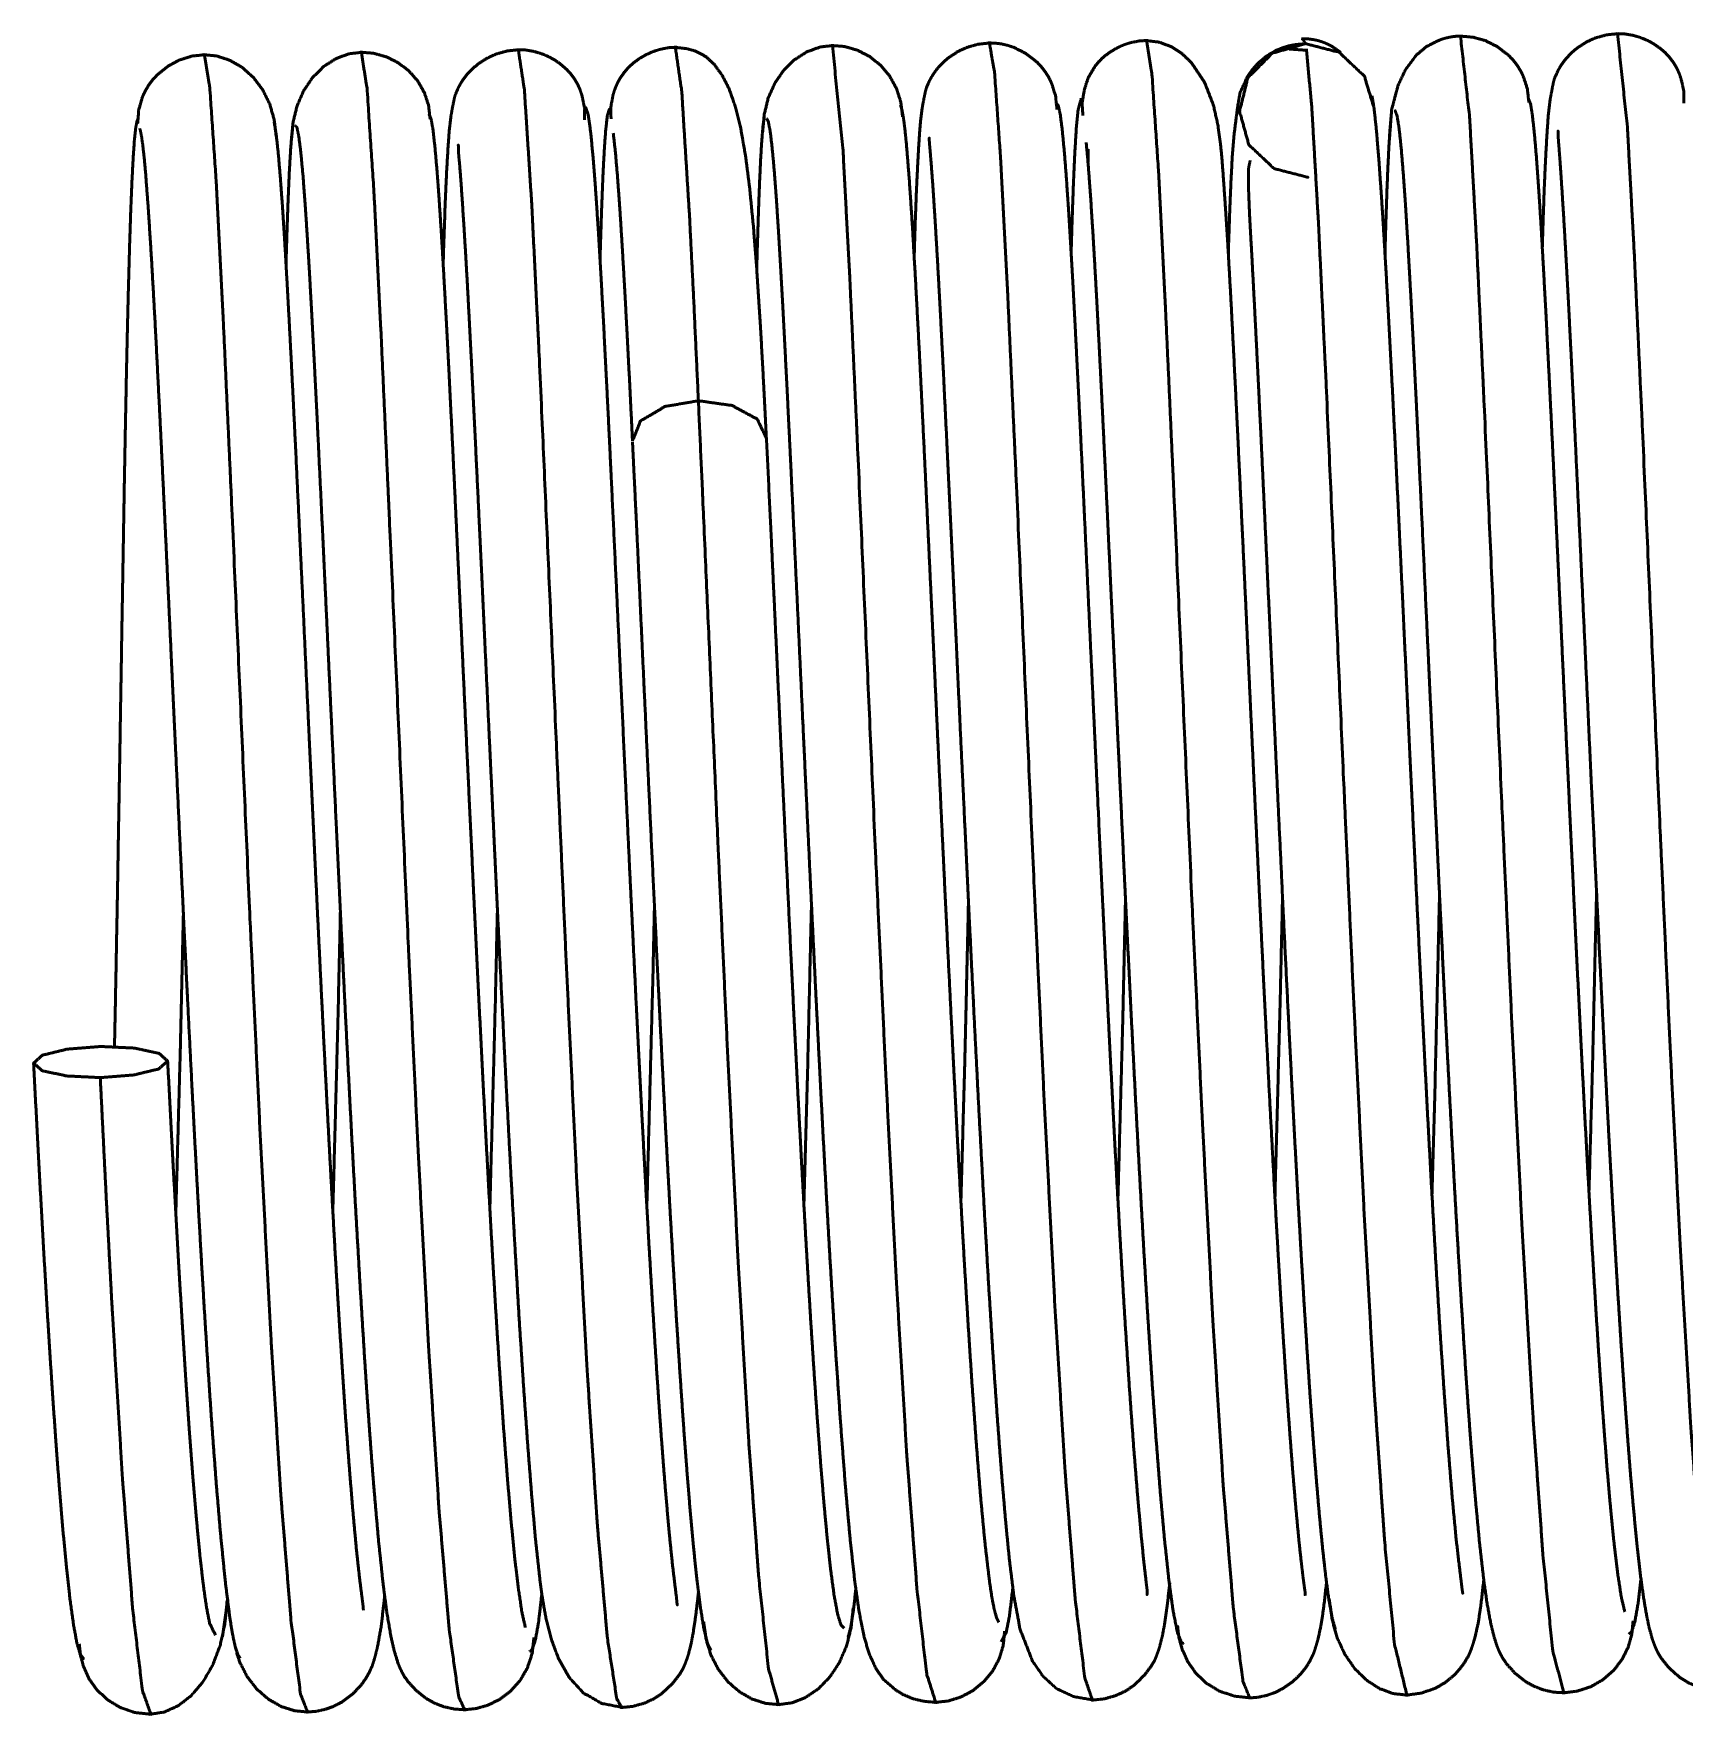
# Paper-space layout 'Layout1' of a CAD drawing. Header units: millimetres. Extents: x 69 to 348, y 30 to 269.
# Drawn here: x 165.57 to 172.93, y 47.97 to 55.46 of the extents above; entities that cross this region are included whole.
import ezdxf

# ---------------------------------------------------------------- set-up
doc = ezdxf.new("R2010")
doc.units = ezdxf.units.MM
doc.layers.add('170', color=7, linetype='Continuous', true_color=0xffffff)

psp = doc.layouts.get("Layout1")

# ---------------------------------------------------------------- linework, layer by layer
at = {"layer": '170', "color": 155, "linetype": 'Continuous', "lineweight": 50}
for p, q in [((171.2292, 55.4361), (171.2422, 55.4144)), ((171.5377, 55.1722), (171.5344, 55.1762)), ((170.2734, 54.9448), (170.2729, 54.8862)), ((166.415, 48.3137), (166.4378, 48.481))]:
    psp.add_line(p, q, dxfattribs=at)
for points, knots in [([(171.9386, 55.4484), (171.9263, 55.4482), (171.9148, 55.4475), (171.902, 55.4462), (171.8902, 55.4444), (171.8628, 55.4384), (171.8392, 55.4307), (171.7811, 55.4013), (171.7372, 55.3644), (171.6887, 55.3007), (171.6541, 55.227), (171.6259, 55.1194), (171.6169, 54.9971)], [0, 0, 0.019812, 0.038499, 0.059216, 0.078589, 0.123756, 0.163965, 0.269072, 0.361686, 0.490897, 0.622376, 0.802097, 1, 1]), ([(172.2377, 55.1526), (172.231, 55.2127), (172.213, 55.2687), (172.1999, 55.2952), (172.184, 55.3203), (172.1655, 55.3436), (172.1447, 55.3649), (172.097, 55.4013), (172.0437, 55.428), (171.9872, 55.4435), (171.9271, 55.4483)], [0, 0, 0.126869, 0.250233, 0.312393, 0.374702, 0.437088, 0.499558, 0.625472, 0.750544, 0.873405, 1, 1]), ([(172.394, 48.0627), (172.3442, 48.2499), (172.3004, 48.6783), (172.2547, 49.317), (172.2083, 50.1204), (172.1623, 51.0391), (172.1179, 52.0082), (172.0377, 53.8239), (172.0035, 54.5499), (171.9736, 55.0848), (171.9328, 55.4484)], [0, 0, 0.026151, 0.084309, 0.170775, 0.279447, 0.403669, 0.534661, 0.780095, 0.878245, 0.950591, 1, 1]), ([(172.6383, 55.4592), (172.5831, 55.4536), (172.5315, 55.4391), (172.4912, 55.4201), (172.4541, 55.3959), (172.428, 55.3739), (172.405, 55.3497), (172.39, 55.3306), (172.3777, 55.3122), (172.3709, 55.3004), (172.3655, 55.2899), (172.3514, 55.2583), (172.3471, 55.2412), (172.3404, 55.2079), (172.3327, 55.1664), (172.3246, 55.0998), (172.3191, 55.0229), (172.3122, 54.9016), (172.3058, 54.7575), (172.2975, 54.5057)], [0, 0, 0.049191, 0.096747, 0.136291, 0.175522, 0.205847, 0.23549, 0.256967, 0.276625, 0.288702, 0.299152, 0.329832, 0.345503, 0.375629, 0.413046, 0.472533, 0.540945, 0.648674, 0.776601, 1, 1]), ([(172.9287, 55.1496), (172.9289, 55.2001), (172.9165, 55.2564), (172.908, 55.2814), (172.8962, 55.3072), (172.8821, 55.3308), (172.864, 55.3545), (172.8437, 55.3758), (172.8198, 55.3961), (172.7934, 55.4141), (172.7644, 55.4298), (172.7323, 55.4428), (172.6993, 55.4522), (172.6632, 55.4579), (172.6271, 55.459)], [0, 0, 0.103665, 0.221796, 0.275983, 0.334322, 0.390536, 0.451675, 0.512008, 0.576442, 0.641938, 0.709697, 0.780719, 0.851076, 0.925947, 1, 1]), ([(173.0939, 48.073), (173.0492, 48.225), (173.0057, 48.6257), (172.9602, 49.2408), (172.9138, 50.0267), (172.8677, 50.9352), (172.823, 51.9018), (172.7421, 53.7364), (172.7073, 54.4825), (172.6769, 55.0427), (172.6328, 55.4592)], [0, 0, 0.021395, 0.075817, 0.159108, 0.265402, 0.388235, 0.518888, 0.766847, 0.867697, 0.943454, 1, 1]), ([(167.0393, 55.3766), (166.9775, 55.3689), (166.9193, 55.3473), (166.8651, 55.312), (166.8164, 55.2637), (166.7767, 55.2051), (166.7471, 55.137), (166.7292, 55.0634), (166.7221, 54.9822)], [0, 0, 0.111228, 0.22199, 0.337561, 0.460064, 0.586505, 0.719008, 0.854429, 1, 1]), ([(167.3403, 55.0778), (167.3333, 55.1388), (167.3151, 55.1951), (167.2857, 55.2469), (167.2463, 55.2922), (167.1983, 55.3292), (167.1448, 55.3559), (167.0881, 55.3716), (167.0277, 55.3764)], [0, 0, 0.128016, 0.251167, 0.375368, 0.500463, 0.626641, 0.751257, 0.873819, 1, 1]), ([(167.4947, 47.9872), (167.4676, 48.045), (167.4252, 48.3456), (167.3804, 48.8739), (167.3342, 49.5922), (167.2879, 50.4578), (167.2424, 51.4083), (167.1588, 53.2944), (167.1223, 54.1046), (167.09, 54.7489), (167.059, 55.2156), (167.0335, 55.3766)], [0, 0, 0.008626, 0.049588, 0.121127, 0.218252, 0.335237, 0.463636, 0.718396, 0.827846, 0.914896, 0.978009, 1, 1]), ([(167.7389, 55.3876), (167.6838, 55.382), (167.6322, 55.3675), (167.5918, 55.3486), (167.5548, 55.3243), (167.5286, 55.3023), (167.5056, 55.278), (167.4906, 55.2589), (167.4783, 55.2404), (167.4715, 55.2286), (167.466, 55.2181), (167.4521, 55.1867), (167.4478, 55.1691), (167.441, 55.1356), (167.4335, 55.0945), (167.4257, 55.0289), (167.4202, 54.9541), (167.4135, 54.838), (167.4073, 54.7015), (167.3983, 54.4325)], [0, 0, 0.049104, 0.096577, 0.136068, 0.175244, 0.205559, 0.235166, 0.25667, 0.276327, 0.288448, 0.298933, 0.329336, 0.345417, 0.375617, 0.412674, 0.471128, 0.537626, 0.640558, 0.761588, 1, 1]), ([(168.0288, 55.0753), (168.0291, 55.1269), (168.0168, 55.1841), (168.0083, 55.2093), (167.9966, 55.2354), (167.9825, 55.259), (167.9645, 55.2828), (167.9443, 55.3041), (167.9203, 55.3245), (167.8941, 55.3425), (167.8649, 55.3582), (167.8329, 55.3712), (167.7999, 55.3806), (167.7639, 55.3864), (167.7278, 55.3875)], [0, 0, 0.105358, 0.224674, 0.278986, 0.337398, 0.393416, 0.454461, 0.51437, 0.578649, 0.643624, 0.711199, 0.781755, 0.851847, 0.926255, 1, 1]), ([(168.1943, 47.9971), (168.1723, 48.0364), (168.1303, 48.3076), (168.0858, 48.8098), (168.0397, 49.5071), (167.9933, 50.3586), (167.9477, 51.3022), (167.904, 52.2709), (167.8263, 54.0256), (167.7935, 54.6925), (167.7604, 55.2081), (167.7334, 55.3876)], [0, 0, 0.006067, 0.043099, 0.111117, 0.205403, 0.320452, 0.447919, 0.578743, 0.815716, 0.9058, 0.975511, 1, 1]), ([(168.4392, 55.3985), (168.4031, 55.3965), (168.3673, 55.3897), (168.3345, 55.3794), (168.3029, 55.3654), (168.2743, 55.3488), (168.2484, 55.3299), (168.2251, 55.3088), (168.2054, 55.2867), (168.1881, 55.2624), (168.1747, 55.2382), (168.1637, 55.2119), (168.1558, 55.1864), (168.1451, 55.1298), (168.1467, 55.079)], [0, 0, 0.073905, 0.148521, 0.218712, 0.289586, 0.357173, 0.422717, 0.487032, 0.54758, 0.608713, 0.665218, 0.723675, 0.778127, 0.89615, 1, 1]), ([(168.839, 53.6544), (168.8332, 53.7746), (168.8273, 53.8901), (168.8124, 54.1585), (168.7967, 54.4005), (168.7814, 54.5967), (168.7641, 54.7745), (168.7462, 54.9133), (168.7246, 55.0369), (168.7019, 55.1304), (168.6731, 55.2126), (168.6433, 55.2714), (168.6063, 55.3223), (168.5706, 55.3561), (168.5236, 55.3815), (168.4795, 55.3928), (168.4275, 55.3984)], [0, 0, 0.063308, 0.124149, 0.265547, 0.393171, 0.496704, 0.590652, 0.664302, 0.730292, 0.78093, 0.82674, 0.861434, 0.894539, 0.920407, 0.948522, 0.972458, 1, 1]), ([(168.536, 53.8228), (168.5158, 54.2578), (168.4971, 54.633), (168.4619, 55.1994), (168.4334, 55.3985)], [0, 0, 0.275635, 0.513464, 0.872676, 1, 1]), ([(169.1389, 55.4069), (169.0772, 55.3991), (169.0192, 55.3778), (168.965, 55.3432), (168.9164, 55.2959), (168.8769, 55.2385), (168.8473, 55.1722), (168.8296, 55.1004), (168.8225, 55.0215)], [0, 0, 0.112754, 0.224846, 0.34136, 0.464369, 0.590628, 0.722339, 0.85632, 1, 1]), ([(169.4463, 55.0879), (169.4383, 55.1536), (169.4195, 55.2136), (169.3892, 55.2691), (169.349, 55.3172), (169.3002, 55.3565), (169.246, 55.3848), (169.1885, 55.4016), (169.1275, 55.4067)], [0, 0, 0.132434, 0.258278, 0.384701, 0.509951, 0.635358, 0.757695, 0.877539, 1, 1]), ([(169.1332, 55.4068), (169.18, 54.9485), (169.2108, 54.3696), (169.2459, 53.609), (169.3275, 51.7614), (169.3724, 50.7973), (169.4185, 49.8971), (169.4649, 49.1249), (169.5102, 48.5278), (169.5535, 48.1481), (169.5941, 48.0201)], [0, 0, 0.062201, 0.140465, 0.243272, 0.49296, 0.623269, 0.744978, 0.849417, 0.930273, 0.981858, 1, 1]), ([(169.8388, 55.4178), (169.7836, 55.4122), (169.732, 55.3977), (169.6916, 55.3788), (169.6546, 55.3546), (169.6284, 55.3325), (169.6054, 55.3084), (169.5903, 55.2892), (169.5781, 55.2708), (169.5712, 55.2588), (169.5658, 55.2483), (169.5521, 55.2175), (169.5474, 55.1993), (169.5406, 55.1666), (169.5333, 55.1269), (169.5257, 55.0645), (169.5202, 54.9932), (169.5138, 54.8835), (169.5077, 54.7546), (169.5028, 54.6236), (169.4983, 54.4785), (169.4978, 54.4604)], [0, 0, 0.049044, 0.096381, 0.135824, 0.174876, 0.205172, 0.234662, 0.25622, 0.27575, 0.287936, 0.298369, 0.328152, 0.344754, 0.374344, 0.410012, 0.465488, 0.5287, 0.62582, 0.739886, 0.855746, 0.984005, 1, 1]), ([(170.1341, 55.1214), (170.128, 55.1816), (170.1105, 55.2377), (170.0976, 55.2643), (170.082, 55.2895), (170.0637, 55.3128), (170.0432, 55.3341), (169.9961, 55.3704), (169.9431, 55.3973), (169.915, 55.4068), (169.8862, 55.4134), (169.857, 55.417), (169.8274, 55.4176)], [0, 0, 0.1274, 0.251264, 0.313489, 0.37588, 0.438281, 0.500666, 0.625851, 0.75105, 0.813594, 0.87587, 0.937659, 1, 1]), ([(169.8331, 55.4178), (169.856, 55.286), (169.8833, 54.9007), (169.9147, 54.2975), (169.9503, 53.5181), (170.0327, 51.6549), (170.0778, 50.695), (170.124, 49.8065), (170.1703, 49.0533), (170.2155, 48.4807), (170.2584, 48.1295), (170.2926, 48.0302)], [0, 0, 0.018053, 0.070197, 0.151733, 0.257055, 0.508822, 0.638557, 0.758658, 0.860531, 0.938067, 0.985828, 1, 1]), ([(170.5386, 55.4288), (170.5026, 55.4267), (170.4667, 55.4199), (170.45, 55.4151), (170.4335, 55.4093), (170.4177, 55.4028), (170.4025, 55.3956), (170.3736, 55.3787), (170.3483, 55.3601), (170.3247, 55.3384), (170.3057, 55.3166), (170.2739, 55.2632), (170.2572, 55.2128), (170.2462, 55.1503), (170.25, 55.0936)], [0, 0, 0.071621, 0.144327, 0.178938, 0.213739, 0.247692, 0.281235, 0.347695, 0.410209, 0.47386, 0.53152, 0.655138, 0.760657, 0.886984, 1, 1]), ([(171.2409, 48.4973), (171.2413, 48.5021), (171.24, 48.5137), (171.2376, 48.531), (171.2336, 48.5606), (171.2288, 48.5979), (171.2224, 48.6531), (171.2153, 48.7181), (171.2065, 48.8068), (171.1973, 48.9078), (171.1862, 49.0384), (171.1749, 49.1835), (171.1622, 49.3579), (171.1493, 49.5472), (171.1371, 49.738), (171.1248, 49.94), (171.1134, 50.1352), (171.1021, 50.3381), (171.0824, 50.7063), (171.0628, 51.0889), (171.0473, 51.4009), (171.02, 51.9693), (170.9948, 52.5052), (170.9672, 53.0988), (170.9377, 53.7195), (170.923, 54.0151), (170.9099, 54.2688), (170.897, 54.4978), (170.8854, 54.6815), (170.8744, 54.8393), (170.8693, 54.9046), (170.863, 54.9697), (170.8513, 55.0533), (170.832, 55.1392), (170.7925, 55.2414), (170.7345, 55.3287), (170.692, 55.3697), (170.6445, 55.4007), (170.5882, 55.4215), (170.5272, 55.4286)], [0, 0, 0.000684, 0.002329, 0.004781, 0.00898, 0.014278, 0.022086, 0.031286, 0.04383, 0.058093, 0.07654, 0.097013, 0.121601, 0.148299, 0.175191, 0.203673, 0.231175, 0.259767, 0.31163, 0.36553, 0.40947, 0.48953, 0.565, 0.648589, 0.736015, 0.777651, 0.813389, 0.845647, 0.871544, 0.8938, 0.903016, 0.912217, 0.924092, 0.936473, 0.951887, 0.966629, 0.97494, 0.982926, 0.991364, 1, 1]), ([(170.5335, 55.4286), (170.5577, 55.2769), (170.5867, 54.8497), (170.6186, 54.2228), (170.6548, 53.4255), (170.7379, 51.5485), (170.7832, 50.5936), (170.8295, 49.7178), (170.8757, 48.9843), (170.9207, 48.4368), (170.9633, 48.1144), (170.9936, 48.0401)], [0, 0, 0.020735, 0.078527, 0.163248, 0.270972, 0.524551, 0.653575, 0.771943, 0.871142, 0.94528, 0.98917, 1, 1]), ([(171.2295, 55.4132), (171.1977, 55.4106), (171.167, 55.4047), (171.1392, 55.3962), (171.1127, 55.385), (171.0684, 55.3589), (171.0311, 55.3279), (171.0033, 55.2964), (170.9823, 55.2657), (170.9508, 55.1972), (170.941, 55.1424), (170.932, 55.0752), (170.9232, 55.0027), (170.9154, 54.9061), (170.9099, 54.8011), (170.9045, 54.67), (170.8996, 54.5265), (170.8981, 54.4797)], [0, 0, 0.029128, 0.057624, 0.084169, 0.110442, 0.157371, 0.201579, 0.239956, 0.273875, 0.342714, 0.393502, 0.45536, 0.522039, 0.610492, 0.70643, 0.826174, 0.957217, 1, 1]), ([(171.2422, 55.4144), (171.2422, 55.4144), (171.0935, 55.3712), (170.9848, 55.2616), (170.9483, 55.1122), (170.9896, 54.9639), (171.1018, 54.8577), (171.2518, 54.819), (171.2518, 54.819), (171.2518, 54.819)], [0, 0, 0.000045, 0.167183, 0.333758, 0.499817, 0.665968, 0.83272, 0.999955, 0.999977, 1, 1]), ([(171.3988, 55.3755), (171.3589, 55.4031), (171.3445, 55.4108), (171.3282, 55.4181), (171.3125, 55.4238), (171.2951, 55.4288), (171.278, 55.4324), (171.2601, 55.435), (171.242, 55.4361), (171.2236, 55.436)], [0, 0, 0.255675, 0.342105, 0.436316, 0.524026, 0.619736, 0.711715, 0.807199, 0.902661, 1, 1]), ([(171.5452, 55.1359), (171.5044, 55.2695), (171.3923, 55.3757), (171.2422, 55.4144)], [0, 0, 0.311055, 0.655024, 1, 1]), ([(171.6941, 48.0524), (171.6392, 48.2783), (171.5951, 48.7341), (171.5492, 49.3956), (171.5028, 50.2158), (171.457, 51.1438), (171.4128, 52.1143), (171.3335, 53.9092), (171.2998, 54.6144), (171.2705, 55.1235), (171.2463, 55.3906)], [0, 0, 0.031603, 0.093846, 0.183985, 0.295655, 0.421965, 0.554025, 0.798257, 0.894228, 0.963555, 1, 1]), ([(166.3393, 55.3655), (166.2792, 55.359), (166.223, 55.3417), (166.1704, 55.3133), (166.1237, 55.2753), (166.1034, 55.2533), (166.0856, 55.2293), (166.0704, 55.2037), (166.0579, 55.1766), (166.0415, 55.1198), (166.0365, 55.0592)], [0, 0, 0.126354, 0.249077, 0.373981, 0.499875, 0.562334, 0.624775, 0.68711, 0.749353, 0.872831, 1, 1]), ([(166.6542, 55.0006), (166.645, 55.0765), (166.6253, 55.1453), (166.594, 55.2087), (166.553, 55.2632), (166.5032, 55.3079), (166.4482, 55.3401), (166.3897, 55.3594), (166.328, 55.3654)], [0, 0, 0.141201, 0.273392, 0.404084, 0.530237, 0.653836, 0.771644, 0.885325, 1, 1]), ([(166.7943, 47.9771), (166.7627, 48.0574), (166.72, 48.387), (166.675, 48.9408), (166.6288, 49.6793), (166.5825, 50.5584), (166.5372, 51.5146), (166.4543, 53.3883), (166.4183, 54.1812), (166.3865, 54.8023), (166.3579, 55.2185), (166.3341, 55.3654)], [0, 0, 0.011637, 0.056498, 0.131491, 0.231367, 0.350177, 0.479388, 0.732534, 0.839666, 0.923598, 0.979914, 1, 1]), ([(170.5352, 48.5009), (170.5357, 48.5012), (170.5365, 48.5175), (170.532, 48.5551), (170.5227, 48.6363), (170.5113, 48.7476), (170.4947, 48.9297), (170.4767, 49.1512), (170.4567, 49.4279), (170.4364, 49.7401), (170.418, 50.0472), (170.3995, 50.3754), (170.3832, 50.6814), (170.367, 50.9974), (170.3529, 51.2789), (170.339, 51.5637), (170.3158, 52.0501), (170.3022, 52.3389), (170.294, 52.5151), (170.2761, 52.9), (170.2582, 53.2815), (170.2413, 53.6372), (170.2326, 53.8147), (170.2232, 54.0019), (170.2142, 54.1779), (170.2046, 54.357), (170.1953, 54.52), (170.1856, 54.6776), (170.1764, 54.8133), (170.1669, 54.9346), (170.1579, 55.0288), (170.1488, 55.0998), (170.1401, 55.1385), (170.1342, 55.1459)], [0, 0, 0.000086, 0.002541, 0.008233, 0.020502, 0.037293, 0.064753, 0.098111, 0.139765, 0.186728, 0.232922, 0.282273, 0.328276, 0.375789, 0.418097, 0.460902, 0.534014, 0.57743, 0.603905, 0.661757, 0.719097, 0.772561, 0.799242, 0.827372, 0.85383, 0.880759, 0.905278, 0.928986, 0.949403, 0.967673, 0.981879, 0.992626, 0.998572, 1, 1]), ([(170.2428, 55.1716), (170.2281, 55.1177), (170.2206, 55.0381), (170.2137, 54.9242), (170.2077, 54.7921), (170.2021, 54.6348), (170.1976, 54.4858)], [0, 0, 0.081085, 0.197152, 0.362986, 0.554913, 0.783525, 1, 1]), ([(171.9432, 48.5059), (171.9428, 48.5074), (171.9399, 48.5259), (171.936, 48.5598), (171.9263, 48.6392), (171.9134, 48.7508), (171.8959, 48.935), (171.8778, 49.1583), (171.859, 49.4184), (171.8397, 49.7096), (171.8216, 50.006), (171.8035, 50.3235), (171.7866, 50.634), (171.7699, 50.9561), (171.7546, 51.2615), (171.7394, 51.5709), (171.7088, 52.2158), (171.6765, 52.9039), (171.6596, 53.2603), (171.6432, 53.5982), (171.6266, 53.928), (171.6106, 54.2286), (171.596, 54.4871), (171.5822, 54.7105), (171.5698, 54.8881), (171.5583, 55.0274), (171.5481, 55.123), (171.5388, 55.1819)], [0, 0, 0.00022, 0.003025, 0.00812, 0.020085, 0.03688, 0.06454, 0.098032, 0.137005, 0.180635, 0.225032, 0.272572, 0.319048, 0.36726, 0.412972, 0.459291, 0.555794, 0.65877, 0.712116, 0.762683, 0.812039, 0.857047, 0.895748, 0.929215, 0.955826, 0.976712, 0.991087, 1, 1]), ([(172.6655, 48.4235), (172.6503, 48.488), (172.6346, 48.5862), (172.6187, 48.7173), (172.6024, 48.8797), (172.5859, 49.0696), (172.5692, 49.2854), (172.5525, 49.5234), (172.5357, 49.7831), (172.519, 50.0599), (172.5023, 50.3535), (172.4857, 50.6593), (172.4693, 50.9757), (172.4532, 51.2978), (172.4373, 51.6241), (172.4065, 52.2733), (172.3773, 52.8989), (172.35, 53.4788), (172.3372, 53.7458), (172.3248, 53.9957), (172.313, 54.2252), (172.3017, 54.434), (172.291, 54.6186), (172.2807, 54.7787), (172.2711, 54.9113), (172.262, 55.017), (172.2534, 55.095), (172.2454, 55.146), (172.2347, 55.1718)], [0, 0, 0.009806, 0.024496, 0.044022, 0.06814, 0.096304, 0.1283, 0.163565, 0.202029, 0.24301, 0.286475, 0.331733, 0.37856, 0.426219, 0.474503, 0.570553, 0.663115, 0.748917, 0.788421, 0.825409, 0.859365, 0.890274, 0.917604, 0.941314, 0.960963, 0.976641, 0.988243, 0.995868, 1, 1]), ([(166.04, 55.0808), (166.0334, 55.0691), (166.0275, 55.0355), (166.0217, 54.9795), (166.0162, 54.8988), (166.0109, 54.7956), (166.0057, 54.6674), (166.0008, 54.518), (165.9959, 54.3441), (165.9911, 54.1503), (165.9864, 53.933), (165.9817, 53.6975), (165.977, 53.4394), (165.9674, 52.8729), (165.9571, 52.2502), (165.9459, 51.5928), (165.9397, 51.2601), (165.9333, 50.9357)], [0, 0, 0.003227, 0.011464, 0.025014, 0.044516, 0.069431, 0.100359, 0.136378, 0.178324, 0.22503, 0.277432, 0.334204, 0.396417, 0.532993, 0.683094, 0.841579, 0.921779, 1, 1]), ([(167.7645, 48.3537), (167.7492, 48.4246), (167.7335, 48.5279), (167.7175, 48.6633), (167.7011, 48.8289), (167.6847, 49.021), (167.668, 49.239), (167.6513, 49.479), (167.6344, 49.7411), (167.6177, 50.0211), (167.601, 50.3174), (167.5845, 50.6253), (167.5681, 50.9431), (167.5519, 51.2657), (167.536, 51.5923), (167.5053, 52.24), (167.4763, 52.8628), (167.4491, 53.4405), (167.4363, 53.7061), (167.424, 53.9546), (167.4122, 54.1819), (167.401, 54.3876), (167.3903, 54.5679), (167.3802, 54.7232), (167.3707, 54.8517), (167.3616, 54.954), (167.3531, 55.0294), (167.345, 55.078), (167.3352, 55.1002)], [0, 0, 0.010729, 0.026179, 0.046327, 0.070933, 0.099439, 0.131755, 0.167329, 0.20616, 0.247622, 0.291505, 0.337092, 0.384136, 0.431881, 0.480221, 0.576084, 0.66826, 0.753765, 0.793079, 0.829867, 0.863508, 0.893964, 0.92067, 0.943676, 0.962727, 0.977907, 0.989124, 0.996405, 1, 1]), ([(168.4415, 48.4549), (168.4414, 48.4551), (168.4401, 48.4678), (168.4377, 48.4925), (168.4202, 48.6361), (168.4057, 48.7784), (168.3903, 48.9532), (168.3808, 49.0711), (168.3711, 49.1991), (168.3611, 49.3383), (168.351, 49.4867), (168.3329, 49.7711), (168.3147, 50.0792), (168.2996, 50.3507), (168.2845, 50.6332), (168.2725, 50.864), (168.2606, 51.0992), (168.2431, 51.455), (168.2296, 51.7341), (168.2113, 52.1206), (168.1886, 52.6066), (168.169, 53.0257), (168.1477, 53.4762), (168.1363, 53.713), (168.1252, 53.9365), (168.1134, 54.1662), (168.102, 54.375), (168.0901, 54.5771), (168.0788, 54.7493), (168.0672, 54.9016), (168.0563, 55.0158), (168.0453, 55.0957), (168.0349, 55.1281), (168.0328, 55.1287)], [0, 0, 0.000039, 0.001941, 0.005654, 0.027275, 0.048656, 0.074878, 0.092572, 0.111756, 0.132614, 0.154852, 0.197441, 0.243578, 0.284223, 0.32651, 0.36107, 0.396272, 0.449517, 0.491285, 0.54912, 0.621853, 0.684558, 0.751977, 0.78742, 0.820861, 0.855247, 0.886498, 0.916765, 0.942553, 0.965386, 0.982537, 0.994592, 0.999679, 1, 1]), ([(168.1405, 55.1226), (168.1384, 55.1215), (168.1304, 55.0944), (168.1229, 55.0307), (168.1164, 54.9394), (168.1103, 54.8188), (168.1049, 54.6835), (168.0998, 54.526), (168.0976, 54.451)], [0, 0, 0.003485, 0.045401, 0.140368, 0.275928, 0.454896, 0.655515, 0.888887, 1, 1]), ([(168.8296, 55.0904), (168.8239, 55.0467), (168.8185, 54.9819), (168.8132, 54.8932), (168.8081, 54.7831), (168.8032, 54.6489), (168.7984, 54.4947), (168.7962, 54.4129)], [0, 0, 0.064973, 0.160785, 0.291722, 0.454101, 0.652006, 0.879324, 1, 1]), ([(168.8401, 55.0804), (168.8474, 55.0686), (168.8559, 55.0246), (168.865, 54.9483), (168.874, 54.8491), (168.8835, 54.7227), (168.8927, 54.5819), (168.9024, 54.4197), (168.9117, 54.2528), (168.9213, 54.0704), (168.9304, 53.8918), (168.9398, 53.7023), (168.9484, 53.5229), (168.9654, 53.1644), (168.9834, 52.7809), (169.0013, 52.3955), (169.0163, 52.0754), (169.0348, 51.6854), (169.0608, 51.1527), (169.0751, 50.8687), (169.0918, 50.5485), (169.1087, 50.239), (169.128, 49.9054), (169.1473, 49.5938), (169.169, 49.2753), (169.1906, 48.9921), (169.2112, 48.7601), (169.233, 48.5603), (169.252, 48.4263), (169.2751, 48.3111), (169.2969, 48.2383), (169.3285, 48.1697), (169.36, 48.1243), (169.4146, 48.0765), (169.4501, 48.0548), (169.4928, 48.0366), (169.5429, 48.0252), (169.6001, 48.0202)], [0, 0, 0.001909, 0.008088, 0.018658, 0.032372, 0.049828, 0.069243, 0.091624, 0.114636, 0.139777, 0.164404, 0.190521, 0.21524, 0.264655, 0.3175, 0.370627, 0.414742, 0.468489, 0.541908, 0.581062, 0.625194, 0.667873, 0.71388, 0.756849, 0.800797, 0.839906, 0.87197, 0.899632, 0.91827, 0.934452, 0.94491, 0.955298, 0.962915, 0.972905, 0.978633, 0.985027, 0.992104, 1, 1]), ([(169.8748, 48.3782), (169.8645, 48.3991), (169.8541, 48.4377), (169.8438, 48.4911), (169.8334, 48.5603), (169.8135, 48.7292), (169.793, 48.9467), (169.7744, 49.1789), (169.7554, 49.4434), (169.7386, 49.7005), (169.7217, 49.9784), (169.7071, 50.2333), (169.6924, 50.4997), (169.6802, 50.7317), (169.668, 50.9688), (169.6484, 51.362), (169.6333, 51.6734), (169.6249, 51.8491), (169.6063, 52.2433), (169.5962, 52.4599), (169.5726, 52.966), (169.5465, 53.5191), (169.5323, 53.8111), (169.5187, 54.0812), (169.5041, 54.3554), (169.4903, 54.5935), (169.4759, 54.8104), (169.4626, 54.9739), (169.4558, 55.0393), (169.4493, 55.0885), (169.4428, 55.1228), (169.4366, 55.1394)], [0, 0, 0.003433, 0.009336, 0.017349, 0.027677, 0.052757, 0.084972, 0.119324, 0.158428, 0.19643, 0.237486, 0.275143, 0.314495, 0.348752, 0.383776, 0.441827, 0.487808, 0.513755, 0.571947, 0.603922, 0.678641, 0.760311, 0.803415, 0.843299, 0.883798, 0.918971, 0.951027, 0.975226, 0.984925, 0.992246, 0.997392, 1, 1]), ([(171.6233, 55.0854), (171.6186, 55.0308), (171.6142, 54.961), (171.6096, 54.8707), (171.6053, 54.7642), (171.6009, 54.6353), (171.5967, 54.4905), (171.5962, 54.4741)], [0, 0, 0.089482, 0.203811, 0.351531, 0.525846, 0.736509, 0.973271, 1, 1]), ([(171.6407, 55.1152), (171.642, 55.1149), (171.6506, 55.0922), (171.6597, 55.0333), (171.6688, 54.947), (171.6783, 54.8301), (171.6877, 54.6959), (171.6975, 54.5377), (171.7069, 54.3738), (171.7167, 54.1927), (171.7258, 54.0155), (171.7353, 53.8264), (171.744, 53.6486), (171.7609, 53.2937), (171.7824, 52.8343), (171.8069, 52.3083), (171.8309, 51.7996), (171.8442, 51.5245), (171.8598, 51.2054), (171.8757, 50.8906), (171.8941, 50.5401), (171.9127, 50.2031), (171.9339, 49.845), (171.955, 49.5146), (171.9664, 49.3497), (171.9777, 49.1944), (171.9884, 49.0582), (171.9991, 48.9308), (172.0175, 48.7354), (172.0364, 48.5689), (172.0514, 48.4618), (172.0682, 48.3709), (172.0817, 48.316), (172.0969, 48.2687), (172.1027, 48.254), (172.1109, 48.2365), (172.1221, 48.2161), (172.1388, 48.1915), (172.1759, 48.1506), (172.2252, 48.1118), (172.2618, 48.0916), (172.3012, 48.0765), (172.349, 48.066), (172.3997, 48.0629)], [0, 0, 0.000185, 0.003533, 0.011744, 0.023697, 0.03986, 0.058387, 0.080226, 0.102855, 0.127841, 0.152287, 0.178371, 0.202899, 0.251852, 0.315221, 0.387765, 0.45794, 0.495874, 0.539892, 0.583324, 0.631685, 0.678182, 0.727609, 0.773226, 0.795998, 0.817449, 0.836278, 0.853891, 0.880936, 0.904017, 0.918923, 0.931662, 0.939448, 0.94629, 0.948468, 0.951128, 0.954339, 0.958435, 0.966046, 0.974692, 0.980454, 0.986255, 0.992998, 1, 1]), ([(166.0462, 55.0368), (166.0525, 55.0097), (166.059, 54.9655), (166.0655, 54.9073), (166.0723, 54.8333), (166.0856, 54.6552), (166.1, 54.4258), (166.1139, 54.1778), (166.1285, 53.8956), (166.1422, 53.6192), (166.1564, 53.3225), (166.1826, 52.7635), (166.2063, 52.2554), (166.2268, 51.8205), (166.2436, 51.4708), (166.2587, 51.1616), (166.2783, 50.7718), (166.2906, 50.5367), (166.303, 50.3071), (166.3177, 50.043), (166.3326, 49.7908), (166.3499, 49.5156), (166.3671, 49.2616), (166.3866, 49), (166.406, 48.7713), (166.4274, 48.5569), (166.4484, 48.3915), (166.4596, 48.324), (166.4705, 48.2726), (166.4819, 48.2362), (166.493, 48.2179)], [0, 0, 0.004056, 0.010591, 0.019164, 0.030024, 0.056143, 0.089744, 0.126052, 0.167378, 0.20783, 0.251265, 0.333087, 0.407462, 0.471117, 0.522296, 0.567565, 0.624629, 0.659053, 0.692675, 0.731341, 0.768279, 0.808594, 0.845815, 0.884168, 0.917735, 0.949242, 0.973615, 0.983621, 0.991307, 0.996876, 1, 1]), ([(167.0429, 48.4318), (167.0407, 48.4577), (167.0342, 48.5069), (167.0253, 48.5771), (167.0121, 48.6981), (166.9981, 48.848), (166.9812, 49.0516), (166.9637, 49.2857), (166.9476, 49.5234), (166.9313, 49.7822), (166.9166, 50.0301), (166.902, 50.2911), (166.889, 50.5306), (166.8761, 50.7769), (166.865, 50.9953), (166.8539, 51.2168), (166.8287, 51.7363), (166.7972, 52.4059), (166.7795, 52.7864), (166.7607, 53.1869), (166.7413, 53.5958), (166.7312, 53.8025), (166.7214, 53.9974), (166.7112, 54.1926), (166.7014, 54.3713), (166.6914, 54.5422), (166.6818, 54.6911), (166.6721, 54.8242), (166.6629, 54.9303), (166.6537, 55.013), (166.645, 55.0648)], [0, 0, 0.003923, 0.011391, 0.022033, 0.040349, 0.063005, 0.09373, 0.129053, 0.1649, 0.203921, 0.241281, 0.280621, 0.316701, 0.353806, 0.386716, 0.420078, 0.498334, 0.599205, 0.65651, 0.716833, 0.778429, 0.809561, 0.838935, 0.868336, 0.895259, 0.921028, 0.943469, 0.963557, 0.979571, 0.992097, 1, 1]), ([(166.7291, 55.055), (166.7235, 55.0075), (166.7181, 54.9396), (166.7129, 54.8482), (166.7079, 54.7361), (166.703, 54.6007), (166.6983, 54.4459), (166.6978, 54.4306)], [0, 0, 0.076437, 0.185355, 0.33175, 0.511154, 0.727833, 0.975489, 1, 1]), ([(166.7404, 55.0489), (166.747, 55.0394), (166.7555, 54.9975), (166.7646, 54.9229), (166.7736, 54.8254), (166.783, 54.7008), (166.7922, 54.5624), (166.8019, 54.4021), (166.8112, 54.2367), (166.8208, 54.0553), (166.8299, 53.8775), (166.8392, 53.6887), (166.8567, 53.3243), (166.873, 52.9784), (166.9007, 52.3843), (166.9218, 51.9333), (166.9457, 51.4348), (166.96, 51.1433), (166.9745, 50.8553), (166.9914, 50.5316), (167.0084, 50.2182), (167.0279, 49.8812), (167.0474, 49.5665), (167.058, 49.4061), (167.0686, 49.2542), (167.0796, 49.1049), (167.0906, 48.9652), (167.1102, 48.7426), (167.1303, 48.5515), (167.1468, 48.4251), (167.1648, 48.3177), (167.1796, 48.2519), (167.1976, 48.1942), (167.2053, 48.1753), (167.2148, 48.1552), (167.2252, 48.1364), (167.2412, 48.1135), (167.2765, 48.0751), (167.3248, 48.0366), (167.3612, 48.0164), (167.4006, 48.0012), (167.4488, 47.9906), (167.5003, 47.9873)], [0, 0, 0.001582, 0.007472, 0.017808, 0.031294, 0.048486, 0.067574, 0.089669, 0.11246, 0.137459, 0.161959, 0.18797, 0.238171, 0.28583, 0.367665, 0.429799, 0.498473, 0.538637, 0.578312, 0.622921, 0.666101, 0.712554, 0.755942, 0.778061, 0.79902, 0.819619, 0.838904, 0.869654, 0.896095, 0.913634, 0.928615, 0.937906, 0.946225, 0.949026, 0.952089, 0.955045, 0.95889, 0.966063, 0.974566, 0.980299, 0.986102, 0.992902, 1, 1]), ([(168.1566, 55.0152), (168.1655, 54.9363), (168.1748, 54.8297), (168.1847, 54.6954), (168.1951, 54.5336), (168.2061, 54.3456), (168.2176, 54.1338), (168.2297, 53.9), (168.2422, 53.6443)], [0, 0, 0.057768, 0.135709, 0.233726, 0.351695, 0.488785, 0.64323, 0.81365, 1, 1]), ([(169.5653, 54.9946), (169.5652, 54.9945), (169.5647, 54.9887), (169.5657, 54.9746), (169.5683, 54.9437), (169.5719, 54.9007), (169.5775, 54.8294), (169.5838, 54.7404), (169.592, 54.6126), (169.6009, 54.4626), (169.6098, 54.3022), (169.6191, 54.1253), (169.6278, 53.9546), (169.6449, 53.605), (169.6606, 53.2745), (169.6764, 52.9379), (169.6849, 52.7571), (169.7012, 52.4053), (169.7199, 52.008), (169.7522, 51.3355), (169.7708, 50.9618), (169.7896, 50.5969), (169.8095, 50.2306), (169.8295, 49.8841), (169.8487, 49.5765), (169.868, 49.2933), (169.8867, 49.0477), (169.9051, 48.8316), (169.9223, 48.6556), (169.9419, 48.4971), (169.97, 48.346), (170.0254, 48.2042), (170.0721, 48.1369), (170.1321, 48.0824), (170.2087, 48.0463), (170.2995, 48.0303)], [0, 0, 0.000009, 0.00083, 0.0028, 0.007135, 0.013158, 0.023162, 0.035635, 0.053533, 0.074524, 0.09698, 0.121744, 0.145632, 0.194549, 0.240784, 0.287878, 0.313186, 0.362401, 0.417991, 0.512091, 0.564386, 0.615448, 0.66672, 0.715231, 0.758294, 0.797971, 0.832392, 0.862714, 0.887421, 0.909744, 0.931219, 0.952502, 0.963952, 0.975279, 0.987111, 1, 1]), ([(172.3681, 55.0265), (172.3682, 55.0257), (172.3682, 55.0185), (172.368, 55.0071), (172.3695, 54.9819), (172.3724, 54.9465), (172.3767, 54.8904), (172.3814, 54.8216), (172.3879, 54.7218), (172.3951, 54.6046), (172.404, 54.4497), (172.4134, 54.2756), (172.4228, 54.093), (172.4326, 53.896), (172.4418, 53.7062), (172.4601, 53.3203), (172.4798, 52.8995), (172.4998, 52.4694), (172.5167, 52.1074), (172.5394, 51.6309), (172.5545, 51.3203), (172.5736, 50.9406), (172.5844, 50.7305), (172.5954, 50.5243), (172.6077, 50.3006), (172.62, 50.0842), (172.6337, 49.8553), (172.6474, 49.6381), (172.6622, 49.4176), (172.677, 49.2131), (172.6906, 49.0394), (172.7044, 48.8806), (172.72, 48.7204), (172.736, 48.581), (172.7492, 48.4861), (172.7632, 48.4043), (172.7744, 48.352), (172.7871, 48.306), (172.7946, 48.2842), (172.8039, 48.2611), (172.8125, 48.2425), (172.8264, 48.2194), (172.8604, 48.1768), (172.9086, 48.1331), (172.9473, 48.1088), (172.9894, 48.0906), (173.0424, 48.0774), (173.0992, 48.0731)], [0, 0, 0.000111, 0.001119, 0.00272, 0.00624, 0.011199, 0.019062, 0.028714, 0.042683, 0.0591, 0.080777, 0.105152, 0.130709, 0.15828, 0.184839, 0.238824, 0.29771, 0.357879, 0.408538, 0.475211, 0.518676, 0.571813, 0.601218, 0.630075, 0.661391, 0.691685, 0.723732, 0.754148, 0.78503, 0.813694, 0.838044, 0.860319, 0.882822, 0.90243, 0.915819, 0.927422, 0.934896, 0.941565, 0.944782, 0.948271, 0.951125, 0.954902, 0.962518, 0.971612, 0.977993, 0.984401, 0.992033, 1, 1]), ([(167.4657, 54.9628), (167.4658, 54.9625), (167.4663, 54.955), (167.466, 54.9434), (167.4679, 54.9153), (167.4717, 54.8748), (167.4769, 54.8095), (167.4825, 54.7293), (167.49, 54.6154), (167.4982, 54.4819), (167.5064, 54.3386), (167.5149, 54.1801), (167.5229, 54.0255), (167.5312, 53.8604), (167.5466, 53.5448), (167.5607, 53.2495), (167.5686, 53.0802), (167.5847, 52.736), (167.6018, 52.3686), (167.6267, 51.8395), (167.6427, 51.5053), (167.661, 51.131), (167.6797, 50.7632), (167.6994, 50.3905), (167.7192, 50.0345), (167.7381, 49.7157), (167.7573, 49.4195), (167.7758, 49.1613), (167.7939, 48.931), (167.8107, 48.7393), (167.8298, 48.5653), (167.8419, 48.4778), (167.8575, 48.3918), (167.8809, 48.3002), (167.9135, 48.2137), (167.9624, 48.129), (168.0241, 48.0621), (168.105, 48.016), (168.2001, 47.9973)], [0, 0, 0.000042, 0.001095, 0.002727, 0.006662, 0.012349, 0.021511, 0.032753, 0.04872, 0.067427, 0.087499, 0.109701, 0.131348, 0.154471, 0.198663, 0.240003, 0.263711, 0.311904, 0.363347, 0.43742, 0.484222, 0.536635, 0.588142, 0.640331, 0.690206, 0.734867, 0.776382, 0.812589, 0.844889, 0.871811, 0.896285, 0.908641, 0.920865, 0.934094, 0.947022, 0.9607, 0.973431, 0.986455, 1, 1]), ([(170.2646, 54.9732), (170.2712, 54.902), (170.278, 54.8166), (170.2855, 54.7113), (170.2933, 54.5903), (170.3018, 54.4467), (170.3107, 54.2874), (170.3204, 54.1043), (170.3305, 53.9067), (170.3414, 53.6852), (170.3527, 53.4508), (170.3774, 52.9252), (170.4048, 52.3388), (170.4348, 51.7052), (170.4509, 51.3736), (170.4672, 51.0451), (170.4844, 50.7101), (170.5018, 50.385), (170.5199, 50.0623), (170.5381, 49.758), (170.557, 49.4657), (170.5757, 49.2001), (170.595, 48.9552), (170.614, 48.744), (170.6333, 48.564), (170.6521, 48.4264), (170.6711, 48.3324), (170.6894, 48.2875), (170.6978, 48.2834)], [0, 0, 0.010652, 0.023412, 0.039148, 0.057199, 0.078636, 0.102401, 0.129714, 0.159188, 0.192215, 0.227178, 0.305555, 0.393001, 0.48749, 0.536951, 0.585947, 0.635912, 0.684409, 0.732554, 0.777965, 0.821599, 0.861262, 0.897854, 0.929433, 0.956405, 0.97709, 0.991386, 0.998605, 1, 1]), ([(170.9954, 54.8934), (170.9879, 54.8568), (170.9877, 54.8214), (170.9877, 54.7797), (170.993, 54.6456), (171.0028, 54.4699), (171.0095, 54.3466), (171.0164, 54.2128), (171.0253, 54.038), (171.0345, 53.8502), (171.0459, 53.6145), (171.0719, 53.06), (171.1039, 52.3692), (171.1422, 51.5576), (171.1631, 51.1303), (171.1746, 50.9034), (171.1861, 50.6804), (171.1983, 50.4521), (171.2105, 50.2305), (171.2233, 50.0071), (171.2362, 49.7935), (171.2496, 49.5817), (171.2629, 49.3827), (171.2767, 49.19), (171.2904, 49.0135), (171.3046, 48.8487), (171.3185, 48.7043), (171.3328, 48.5776), (171.3467, 48.4759), (171.3609, 48.3978), (171.3747, 48.3474)], [0, 0, 0.005692, 0.011093, 0.017446, 0.037904, 0.064727, 0.08354, 0.103964, 0.130636, 0.159298, 0.195267, 0.279869, 0.385272, 0.509109, 0.574323, 0.608941, 0.642977, 0.677817, 0.711647, 0.745754, 0.778369, 0.810723, 0.841118, 0.870566, 0.897538, 0.922753, 0.944868, 0.964292, 0.979937, 0.992045, 1, 1]), ([(168.536, 53.8228), (168.5359, 53.8228), (168.3872, 53.7969), (168.2786, 53.7329), (168.2422, 53.6437)], [0, 0, 0.000111, 0.404243, 0.741865, 1, 1]), ([(168.8395, 53.6544), (168.7981, 53.7407), (168.686, 53.8014), (168.536, 53.8228)], [0, 0, 0.25549, 0.595675, 1, 1]), ([(168.536, 53.8228), (168.5575, 53.3413), (168.6223, 51.8681), (168.667, 50.9007), (168.713, 49.9895), (168.7594, 49.1991), (168.805, 48.578), (168.8486, 48.1704), (168.8935, 48.0099)], [0, 0, 0.082691, 0.335707, 0.501846, 0.658393, 0.794226, 0.901074, 0.971412, 1, 1]), ([(169.1855, 48.3517), (169.1714, 48.3659), (169.1566, 48.4135), (169.1413, 48.4951), (169.1263, 48.605), (169.111, 48.7442), (169.0961, 48.9029), (169.081, 49.0847), (169.0664, 49.278), (169.0518, 49.4895), (169.0377, 49.7056), (169.0237, 49.9357), (169.0104, 50.1651), (168.9971, 50.4043), (168.9846, 50.638), (168.9722, 50.8776), (168.9606, 51.1073), (168.9491, 51.3398), (168.9278, 51.7793), (168.9093, 52.1725), (168.8763, 52.8791), (168.8619, 53.186), (168.8395, 53.6574)], [0, 0, 0.003749, 0.013115, 0.028702, 0.049534, 0.07584, 0.105768, 0.140035, 0.176436, 0.216249, 0.256921, 0.300216, 0.343365, 0.388362, 0.432307, 0.477355, 0.520547, 0.564266, 0.646901, 0.720826, 0.853667, 0.91137, 1, 1]), ([(168.2423, 53.6392), (168.2471, 53.5429), (168.2617, 53.2376), (168.2954, 52.5148), (168.3142, 52.1134), (168.3355, 51.665), (168.3586, 51.1908), (168.3709, 50.944), (168.3835, 50.701), (168.3967, 50.4513), (168.41, 50.209), (168.4241, 49.9645), (168.4381, 49.7316), (168.4529, 49.501), (168.4675, 49.286), (168.4828, 49.0789), (168.498, 48.8915), (168.5136, 48.7187), (168.529, 48.5708), (168.5448, 48.4454), (168.5603, 48.3505), (168.5759, 48.2851), (168.5912, 48.2539)], [0, 0, 0.017851, 0.074447, 0.208395, 0.2828, 0.36591, 0.453799, 0.499546, 0.544599, 0.590888, 0.635819, 0.681151, 0.724356, 0.76712, 0.807018, 0.845464, 0.880266, 0.912389, 0.93992, 0.963325, 0.981134, 0.99357, 1, 1]), ([(171.8058, 50.2805), (171.8177, 50.6953), (171.8395, 51.6237)], [0, 0, 0.308842, 1, 1]), ([(172.5057, 50.2943), (172.52, 50.7987), (172.5394, 51.6364)], [0, 0, 0.375839, 1, 1]), ([(166.9065, 50.2075), (166.929, 51.0467), (166.9403, 51.5509)], [0, 0, 0.624695, 1, 1]), ([(167.6064, 50.2191), (167.6312, 51.1537), (167.6401, 51.5579)], [0, 0, 0.698104, 1, 1]), ([(168.3063, 50.2306), (168.3333, 51.2612), (168.3401, 51.5721)], [0, 0, 0.76833, 1, 1]), ([(169.04, 51.5837), (169.0223, 50.8164), (169.0063, 50.2419)], [0, 0, 0.571811, 1, 1]), ([(169.7399, 51.5953), (169.7246, 50.9215), (169.7062, 50.2526)], [0, 0, 0.501824, 1, 1]), ([(170.4398, 51.6058), (170.4268, 51.0273), (170.4059, 50.2591)], [0, 0, 0.429514, 1, 1]), ([(171.1397, 51.6163), (171.1289, 51.1339), (171.1058, 50.2675)], [0, 0, 0.357671, 1, 1]), ([(166.2066, 50.197), (166.2269, 50.9403), (166.2404, 51.5403)], [0, 0, 0.553347, 1, 1]), ([(165.8733, 50.9443), (165.7237, 50.9325), (165.6127, 50.9057), (165.5729, 50.8704), (165.611, 50.8363), (165.7208, 50.8128), (165.87, 50.8055)], [0, 0, 0.238111, 0.419322, 0.503695, 0.584876, 0.763046, 1, 1]), ([(165.87, 50.8055), (166.0196, 50.8173), (166.1305, 50.8441), (166.1703, 50.8794), (166.1322, 50.9135), (166.0224, 50.937), (165.8733, 50.9443)], [0, 0, 0.238092, 0.419301, 0.503701, 0.584898, 0.763066, 1, 1]), ([(166.3836, 48.3203), (166.3573, 48.3732), (166.3431, 48.4461), (166.3285, 48.5493), (166.3135, 48.6816), (166.2983, 48.841), (166.2827, 49.026), (166.2669, 49.2346), (166.251, 49.465), (166.2349, 49.7161), (166.2187, 49.986), (166.2026, 50.2712), (166.1864, 50.5696), (166.1703, 50.8807)], [0, 0, 0.022945, 0.051811, 0.092269, 0.144002, 0.206183, 0.2783, 0.359534, 0.449265, 0.546974, 0.652003, 0.762955, 0.879021, 1, 1]), ([(165.5729, 50.8692), (165.589, 50.5568), (165.6053, 50.2563), (165.6216, 49.9674), (165.638, 49.6932), (165.6545, 49.4363), (165.6708, 49.1995), (165.6871, 48.9835), (165.7033, 48.7906), (165.7193, 48.6225), (165.735, 48.4813), (165.7504, 48.3687), (165.7655, 48.2865), (165.7802, 48.2356), (165.7945, 48.2157), (165.7977, 48.2154)], [0, 0, 0.117103, 0.229728, 0.338045, 0.440884, 0.537223, 0.626057, 0.707161, 0.779606, 0.842806, 0.896004, 0.938522, 0.969822, 0.989654, 0.998811, 1, 1]), ([(166.0957, 47.9672), (166.0578, 48.0733), (166.0148, 48.4319), (165.9695, 49.0107), (165.9233, 49.7685), (165.8965, 50.2706), (165.87, 50.8055)], [0, 0, 0.039509, 0.16612, 0.369711, 0.635889, 0.812197, 1, 1]), ([(170.2884, 48.0301), (170.345, 48.0362), (170.3974, 48.0511), (170.4389, 48.0705), (170.4767, 48.096), (170.5234, 48.141), (170.5562, 48.1844), (170.5693, 48.2078), (170.5773, 48.2263), (170.586, 48.2498), (170.5928, 48.2713), (170.6043, 48.3178), (170.6141, 48.3706), (170.626, 48.4539), (170.6367, 48.5507), (170.6369, 48.5531)], [0, 0, 0.081004, 0.15868, 0.223842, 0.288818, 0.381165, 0.458701, 0.496834, 0.525594, 0.561235, 0.593373, 0.661599, 0.7381, 0.857909, 0.996614, 1, 1]), ([(170.9878, 48.0401), (171.0302, 48.0434), (171.0705, 48.0519), (171.1051, 48.0642), (171.1377, 48.0803), (171.1857, 48.1133), (171.2248, 48.1517), (171.2474, 48.1816), (171.2636, 48.2082), (171.2754, 48.2319), (171.2821, 48.2501), (171.2903, 48.2758), (171.298, 48.3031), (171.3118, 48.3675), (171.3227, 48.4404), (171.3361, 48.5574)], [0, 0, 0.060929, 0.120043, 0.172774, 0.224883, 0.308504, 0.387087, 0.440924, 0.485655, 0.5236, 0.551446, 0.590063, 0.630813, 0.725312, 0.831007, 1, 1]), ([(171.6882, 48.0524), (171.7581, 48.0618), (171.8209, 48.0835), (171.8661, 48.1099), (171.9056, 48.1429), (171.9303, 48.1703), (171.9497, 48.1961), (171.9693, 48.2288), (171.9792, 48.2531), (171.9887, 48.2811), (171.9974, 48.3097), (172.0119, 48.375), (172.0233, 48.4491), (172.0365, 48.5648)], [0, 0, 0.101865, 0.197983, 0.273518, 0.347966, 0.40123, 0.447829, 0.502978, 0.540849, 0.58351, 0.626665, 0.723385, 0.831737, 1, 1]), ([(172.6838, 48.3251), (172.6955, 48.3345), (172.7102, 48.3793), (172.7242, 48.4608), (172.7363, 48.5647)], [0, 0, 0.060358, 0.249311, 0.580739, 1, 1]), ([(166.7885, 47.9771), (166.8334, 47.9808), (166.8759, 47.9903), (166.9121, 48.0039), (166.946, 48.0217), (166.9949, 48.0578), (167.0335, 48.0984), (167.0548, 48.1289), (167.0697, 48.1557), (167.0819, 48.1827), (167.0888, 48.2038), (167.0977, 48.2358), (167.1062, 48.271), (167.1213, 48.3555), (167.1331, 48.4529), (167.1376, 48.4972)], [0, 0, 0.064421, 0.126676, 0.181931, 0.236505, 0.323404, 0.403472, 0.456562, 0.500343, 0.542675, 0.574449, 0.621864, 0.673662, 0.79622, 0.936386, 1, 1]), ([(167.7839, 48.2479), (167.7944, 48.2549), (167.8091, 48.297), (167.8232, 48.3757), (167.8377, 48.5005)], [0, 0, 0.047894, 0.217521, 0.521975, 1, 1]), ([(168.1883, 47.9971), (168.2429, 48.0027), (168.2935, 48.0164), (168.3344, 48.0349), (168.3716, 48.0589), (168.4196, 48.1033), (168.4534, 48.1469), (168.4679, 48.172), (168.4768, 48.1923), (168.4853, 48.2151), (168.492, 48.2363), (168.5028, 48.2791), (168.5121, 48.327), (168.523, 48.3984), (168.5327, 48.4794), (168.5365, 48.5155)], [0, 0, 0.078689, 0.153915, 0.218092, 0.281588, 0.375326, 0.454306, 0.495894, 0.527654, 0.562502, 0.594366, 0.657684, 0.727601, 0.830997, 0.947902, 1, 1]), ([(169.2034, 48.3115), (169.215, 48.3563), (169.2262, 48.4248), (169.2376, 48.5237)], [0, 0, 0.214926, 0.537446, 1, 1]), ([(169.8853, 48.2908), (169.908, 48.3315), (169.9221, 48.4042), (169.9355, 48.5131), (169.9375, 48.5326)], [0, 0, 0.186527, 0.482787, 0.921598, 1, 1]), ([(171.3482, 48.4805), (171.3605, 48.3902), (171.3831, 48.3089), (171.4176, 48.2344), (171.4617, 48.1708), (171.5148, 48.119), (171.5729, 48.0816), (171.6346, 48.0594), (171.6996, 48.0526)], [0, 0, 0.149611, 0.288152, 0.422878, 0.549912, 0.671693, 0.785139, 0.89283, 1, 1]), ([(166.0891, 47.967), (166.1549, 47.9774), (166.217, 48.0053), (166.2751, 48.0503), (166.3276, 48.1117), (166.3708, 48.1863), (166.4039, 48.2733), (166.425, 48.368), (166.4354, 48.473)], [0, 0, 0.099372, 0.200856, 0.310382, 0.43083, 0.559291, 0.698096, 0.84267, 1, 1]), ([(168.8887, 48.0099), (168.9533, 48.0188), (169.0141, 48.0427), (169.071, 48.0815), (169.1224, 48.1343), (169.1645, 48.1983), (169.1966, 48.2727), (169.2167, 48.3533), (169.2261, 48.4423)], [0, 0, 0.108074, 0.216516, 0.330611, 0.452713, 0.579739, 0.713998, 0.851656, 1, 1]), ([(168.5596, 48.3796), (168.5703, 48.3023), (168.5916, 48.2324), (168.6246, 48.1681), (168.6674, 48.1128), (168.719, 48.0677), (168.7759, 48.0352), (168.8362, 48.0159), (168.8998, 48.0101)], [0, 0, 0.140641, 0.27245, 0.402884, 0.528852, 0.65251, 0.770543, 0.884774, 1, 1]), ([(169.5881, 48.02), (169.6495, 48.0268), (169.707, 48.0447), (169.7609, 48.0739), (169.809, 48.1135), (169.8482, 48.1615), (169.8773, 48.2161), (169.8947, 48.2749), (169.9011, 48.3386)], [0, 0, 0.124828, 0.246591, 0.37038, 0.496387, 0.621477, 0.74658, 0.870488, 1, 1]), ([(170.6716, 48.3632), (170.678, 48.3083), (170.693, 48.2551), (170.7181, 48.201), (170.7532, 48.1508), (170.8014, 48.1053), (170.8587, 48.0706), (170.9255, 48.0484), (170.9999, 48.0403)], [0, 0, 0.10853, 0.216813, 0.333786, 0.453809, 0.58392, 0.715147, 0.853328, 1, 1]), ([(172.3879, 48.0627), (172.4531, 48.0706), (172.5129, 48.0901), (172.5676, 48.1213), (172.6153, 48.1628), (172.6528, 48.2117), (172.6801, 48.2663), (172.6965, 48.3236), (172.7024, 48.3847)], [0, 0, 0.131634, 0.25798, 0.384326, 0.511168, 0.634901, 0.757268, 0.876843, 1, 1]), ([(165.7763, 48.2796), (165.7824, 48.2272), (165.796, 48.1776), (165.8208, 48.1245), (165.8549, 48.0765), (165.9035, 48.0313), (165.9596, 47.9974), (166.027, 47.9747), (166.1006, 47.9672)], [0, 0, 0.1057, 0.208824, 0.326349, 0.444404, 0.577519, 0.708991, 0.851634, 1, 1]), ([(167.4889, 47.9871), (167.5448, 47.9931), (167.5968, 48.0076), (167.6506, 48.0342), (167.6983, 48.0704), (167.7414, 48.1188), (167.7737, 48.174), (167.7953, 48.2392), (167.8031, 48.3102)], [0, 0, 0.112707, 0.220786, 0.341151, 0.461057, 0.591108, 0.71927, 0.856866, 1, 1]), ([(166.4779, 48.2407), (166.4922, 48.1989), (166.5251, 48.1348), (166.5678, 48.0796), (166.6194, 48.0347), (166.6762, 48.0023), (166.7364, 47.9831), (166.8, 47.9773)], [0, 0, 0.098667, 0.260127, 0.416167, 0.569321, 0.715579, 0.857152, 1, 1])]:
    psp.add_open_spline(points, degree=1, knots=knots, dxfattribs=at)
psp.add_open_spline([(171.2528, 55.3847), (171.1695, 55.3905)], degree=1, dxfattribs=at)

doc.saveas('drawing.dxf')
